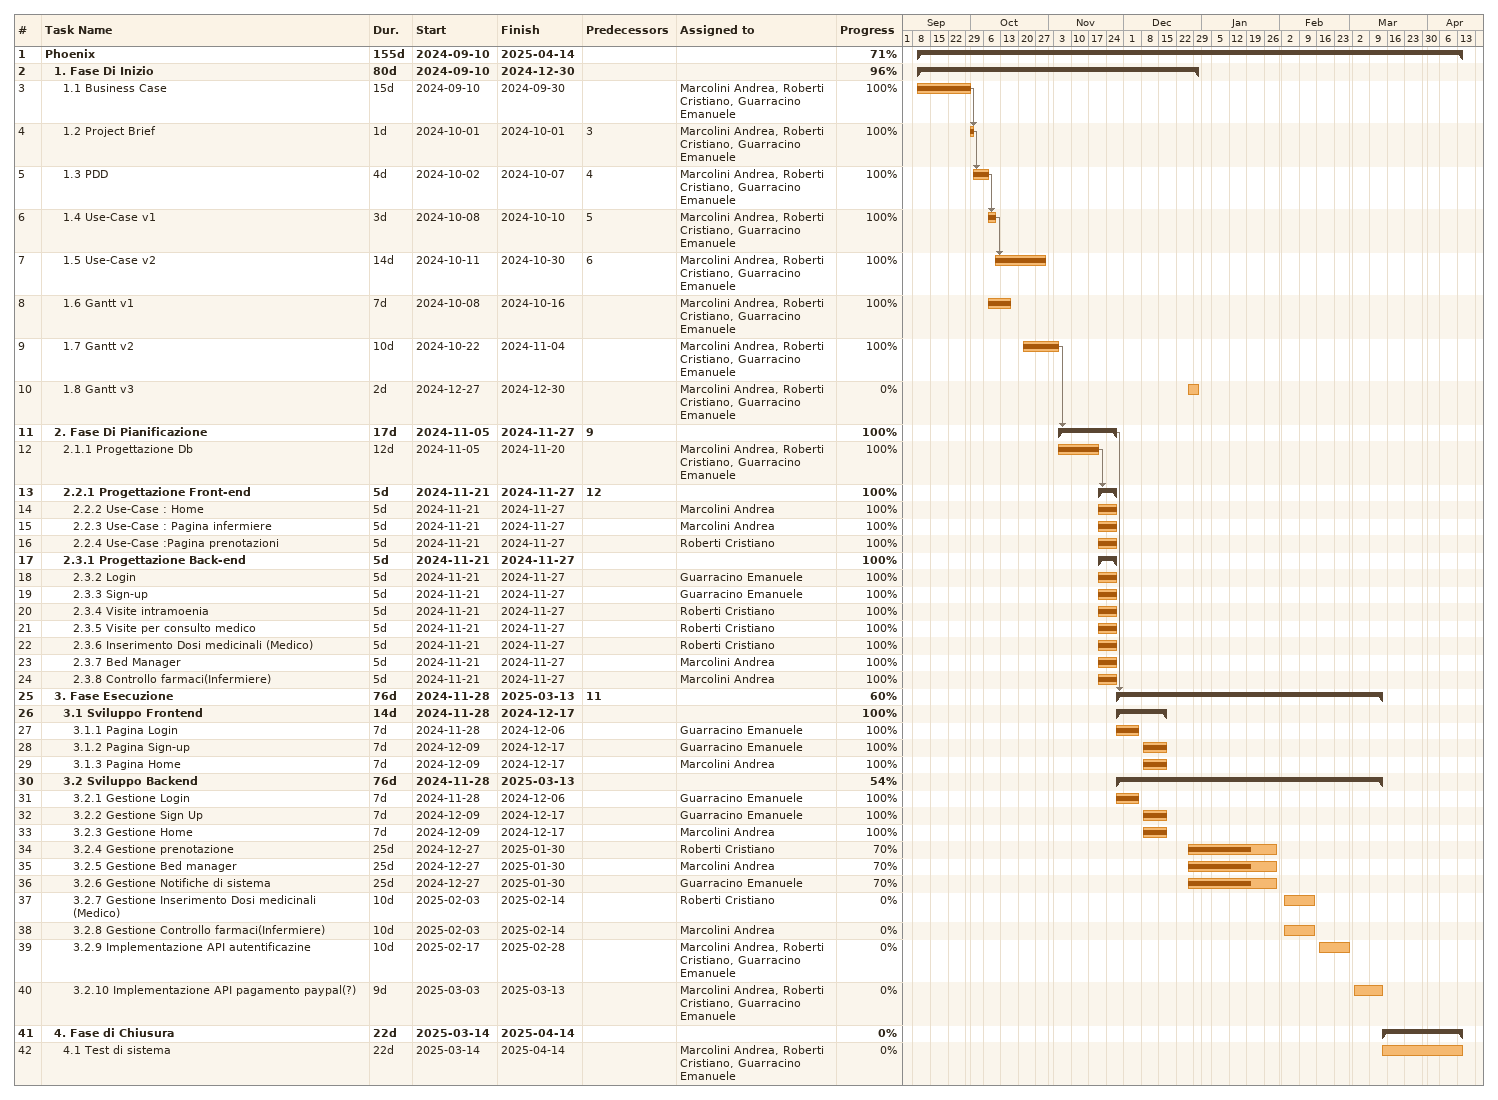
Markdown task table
| ID | Level | Task | Duration | Start | Finish | Predecessors | Resources | % complete |
|---|---|---|---|---|---|---|---|---|
| 1 | 1 | **Phoenix** | 155d | 2024-09-10 | 2025-04-14 |  |  | 71 |
| 2 | 2 | **1. Fase Di Inizio** | 80d | 2024-09-10 | 2024-12-30 |  |  | 96 |
| 3 | 3 | 1.1 Business Case | 15d | 2024-09-10 | 2024-09-30 |  | Marcolini Andrea, Roberti Cristiano, Guarracino Emanuele | 100 |
| 4 | 3 | 1.2 Project Brief | 1d | 2024-10-01 | 2024-10-01 | 3 | Marcolini Andrea, Roberti Cristiano, Guarracino Emanuele | 100 |
| 5 | 3 | 1.3 PDD | 4d | 2024-10-02 | 2024-10-07 | 4 | Marcolini Andrea, Roberti Cristiano, Guarracino Emanuele | 100 |
| 6 | 3 | 1.4 Use-Case v1 | 3d | 2024-10-08 | 2024-10-10 | 5 | Marcolini Andrea, Roberti Cristiano, Guarracino Emanuele | 100 |
| 7 | 3 | 1.5 Use-Case v2 | 14d | 2024-10-11 | 2024-10-30 | 6 | Marcolini Andrea, Roberti Cristiano, Guarracino Emanuele | 100 |
| 8 | 3 | 1.6 Gantt v1 | 7d | 2024-10-08 | 2024-10-16 |  | Marcolini Andrea, Roberti Cristiano, Guarracino Emanuele | 100 |
| 9 | 3 | 1.7 Gantt v2 | 10d | 2024-10-22 | 2024-11-04 |  | Marcolini Andrea, Roberti Cristiano, Guarracino Emanuele | 100 |
| 10 | 3 | 1.8 Gantt v3 | 2d | 2024-12-27 | 2024-12-30 |  | Marcolini Andrea, Roberti Cristiano, Guarracino Emanuele | 0 |
| 11 | 2 | **2. Fase Di Pianificazione** | 17d | 2024-11-05 | 2024-11-27 | 9 |  | 100 |
| 12 | 3 | 2.1.1 Progettazione Db | 12d | 2024-11-05 | 2024-11-20 |  | Marcolini Andrea, Roberti Cristiano, Guarracino Emanuele | 100 |
| 13 | 3 | **2.2.1 Progettazione Front-end** | 5d | 2024-11-21 | 2024-11-27 | 12 |  | 100 |
| 14 | 4 | 2.2.2 Use-Case : Home | 5d | 2024-11-21 | 2024-11-27 |  | Marcolini Andrea | 100 |
| 15 | 4 | 2.2.3 Use-Case : Pagina infermiere | 5d | 2024-11-21 | 2024-11-27 |  | Marcolini Andrea | 100 |
| 16 | 4 | 2.2.4 Use-Case :Pagina prenotazioni | 5d | 2024-11-21 | 2024-11-27 |  | Roberti Cristiano | 100 |
| 17 | 3 | **2.3.1 Progettazione Back-end** | 5d | 2024-11-21 | 2024-11-27 |  |  | 100 |
| 18 | 4 | 2.3.2 Login | 5d | 2024-11-21 | 2024-11-27 |  | Guarracino Emanuele | 100 |
| 19 | 4 | 2.3.3 Sign-up | 5d | 2024-11-21 | 2024-11-27 |  | Guarracino Emanuele | 100 |
| 20 | 4 | 2.3.4 Visite intramoenia | 5d | 2024-11-21 | 2024-11-27 |  | Roberti Cristiano | 100 |
| 21 | 4 | 2.3.5 Visite per consulto medico | 5d | 2024-11-21 | 2024-11-27 |  | Roberti Cristiano | 100 |
| 22 | 4 | 2.3.6 Inserimento Dosi medicinali (Medico) | 5d | 2024-11-21 | 2024-11-27 |  | Roberti Cristiano | 100 |
| 23 | 4 | 2.3.7 Bed Manager | 5d | 2024-11-21 | 2024-11-27 |  | Marcolini Andrea | 100 |
| 24 | 4 | 2.3.8 Controllo farmaci(Infermiere) | 5d | 2024-11-21 | 2024-11-27 |  | Marcolini Andrea | 100 |
| 25 | 2 | **3. Fase Esecuzione** | 76d | 2024-11-28 | 2025-03-13 | 11 |  | 60 |
| 26 | 3 | **3.1 Sviluppo Frontend** | 14d | 2024-11-28 | 2024-12-17 |  |  | 100 |
| 27 | 4 | 3.1.1 Pagina Login | 7d | 2024-11-28 | 2024-12-06 |  | Guarracino Emanuele | 100 |
| 28 | 4 | 3.1.2 Pagina Sign-up | 7d | 2024-12-09 | 2024-12-17 |  | Guarracino Emanuele | 100 |
| 29 | 4 | 3.1.3 Pagina Home | 7d | 2024-12-09 | 2024-12-17 |  | Marcolini Andrea | 100 |
| 30 | 3 | **3.2 Sviluppo Backend** | 76d | 2024-11-28 | 2025-03-13 |  |  | 54 |
| 31 | 4 | 3.2.1 Gestione Login | 7d | 2024-11-28 | 2024-12-06 |  | Guarracino Emanuele | 100 |
| 32 | 4 | 3.2.2 Gestione Sign Up | 7d | 2024-12-09 | 2024-12-17 |  | Guarracino Emanuele | 100 |
| 33 | 4 | 3.2.3 Gestione Home | 7d | 2024-12-09 | 2024-12-17 |  | Marcolini Andrea | 100 |
| 34 | 4 | 3.2.4 Gestione prenotazione | 25d | 2024-12-27 | 2025-01-30 |  | Roberti Cristiano | 70 |
| 35 | 4 | 3.2.5 Gestione Bed manager | 25d | 2024-12-27 | 2025-01-30 |  | Marcolini Andrea | 70 |
| 36 | 4 | 3.2.6 Gestione Notifiche di sistema | 25d | 2024-12-27 | 2025-01-30 |  | Guarracino Emanuele | 70 |
| 37 | 4 | 3.2.7 Gestione Inserimento Dosi medicinali (Medico) | 10d | 2025-02-03 | 2025-02-14 |  | Roberti Cristiano | 0 |
| 38 | 4 | 3.2.8 Gestione Controllo farmaci(Infermiere) | 10d | 2025-02-03 | 2025-02-14 |  | Marcolini Andrea | 0 |
| 39 | 4 | 3.2.9 Implementazione API autentificazine | 10d | 2025-02-17 | 2025-02-28 |  | Marcolini Andrea, Roberti Cristiano, Guarracino Emanuele | 0 |
| 40 | 4 | 3.2.10 Implementazione API pagamento paypal(?) | 9d | 2025-03-03 | 2025-03-13 |  | Marcolini Andrea, Roberti Cristiano, Guarracino Emanuele | 0 |
| 41 | 2 | **4. Fase di Chiusura** | 22d | 2025-03-14 | 2025-04-14 |  |  | 0 |
| 42 | 3 | 4.1 Test di sistema | 22d | 2025-03-14 | 2025-04-14 |  | Marcolini Andrea, Roberti Cristiano, Guarracino Emanuele | 0 |
